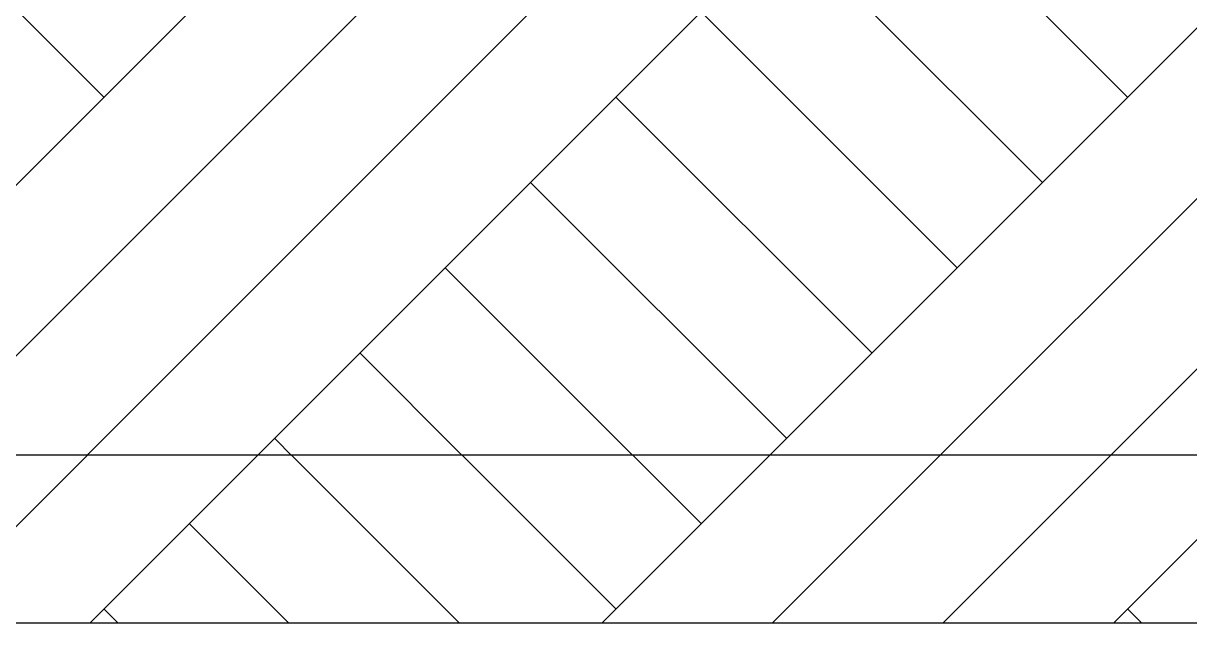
# Model space of a CAD drawing. Header units: millimetres. Extents: x -242231 to 419123, y -2399 to 525285.
# Drawn here: x -215368 to -214111, y 25203 to 25849 of the extents above; entities that cross this region are included whole.
import ezdxf

# ---------------------------------------------------------------- set-up
doc = ezdxf.new("R2010")
doc.units = ezdxf.units.MM
doc.set_wipeout_variables(frame=1)
doc.linetypes.add('Wipeout_Contour', pattern=[1000, 0, -1000])

msp = doc.modelspace()

# ---------------------------------------------------------------- linework, layer by layer
at = {"color": 251, "linetype": 'Continuous', "lineweight": 15}
for p, q in [((-215082.667, 25203.363), (-215189.464, 25310.16)), ((-215266.515, 25203.363), (-215281.387, 25218.236)), ((-214163.428, 25203.363), (-214178.301, 25218.236))]:
    msp.add_line(p, q, dxfattribs=at)
at = {"linetype": 'Continuous'}
msp.add_line((-232766.233, 25203.363), (-208014.184, 25203.363), dxfattribs=at)

# ---------------------------------------------------------------- wipeouts: each hides what was drawn before it
at = {"color": 254, "linetype": 'Wipeout_Contour', "lineweight": 0, "ltscale": 47530.797585}
msp.add_wipeout([(-218170.911, 25384.267), (-212841.547, 25384.267), (-212841.547, 26317.467), (-218111.428, 26317.467), (-218168.692, 26317.467), (-218168.692, 26214.311), (-218170.911, 26214.311)], dxfattribs=at)

# ---------------------------------------------------------------- next in the draw order: linework, layer by layer
at = {"color": 251, "linetype": 'Continuous', "lineweight": 15}
for p, q in [((-215847.804, 25203.363), (-214833.248, 26217.919)), ((-215663.956, 25203.363), (-214649.4, 26217.919)), ((-215480.108, 25203.363), (-214465.553, 26217.919)), ((-215296.26, 25203.363), (-214281.705, 26217.919)), ((-214744.717, 25203.363), (-213730.162, 26217.919)), ((-214560.869, 25203.363), (-213546.314, 26217.919)), ((-214377.021, 25203.363), (-213362.466, 26217.919)), ((-214193.174, 25203.363), (-213178.618, 26217.919)), ((-215281.387, 25769.78), (-215557.159, 26045.551)), ((-214178.301, 25769.78), (-214454.073, 26045.551)), ((-214270.225, 25677.856), (-214545.996, 25953.627)), ((-214362.149, 25585.932), (-214637.92, 25861.703)), ((-214454.073, 25494.008), (-214729.844, 25769.78)), ((-214545.996, 25402.084), (-214821.768, 25677.856)), ((-214637.92, 25310.16), (-214913.692, 25585.932)), ((-214729.844, 25218.236), (-215005.616, 25494.008)), ((-214898.819, 25203.363), (-215097.54, 25402.084))]:
    msp.add_line(p, q, dxfattribs=at)
at = {"linetype": 'Continuous'}
msp.add_line((-218170.911, 25384.267), (-212841.547, 25384.267), dxfattribs=at)

doc.saveas('drawing.dxf')
